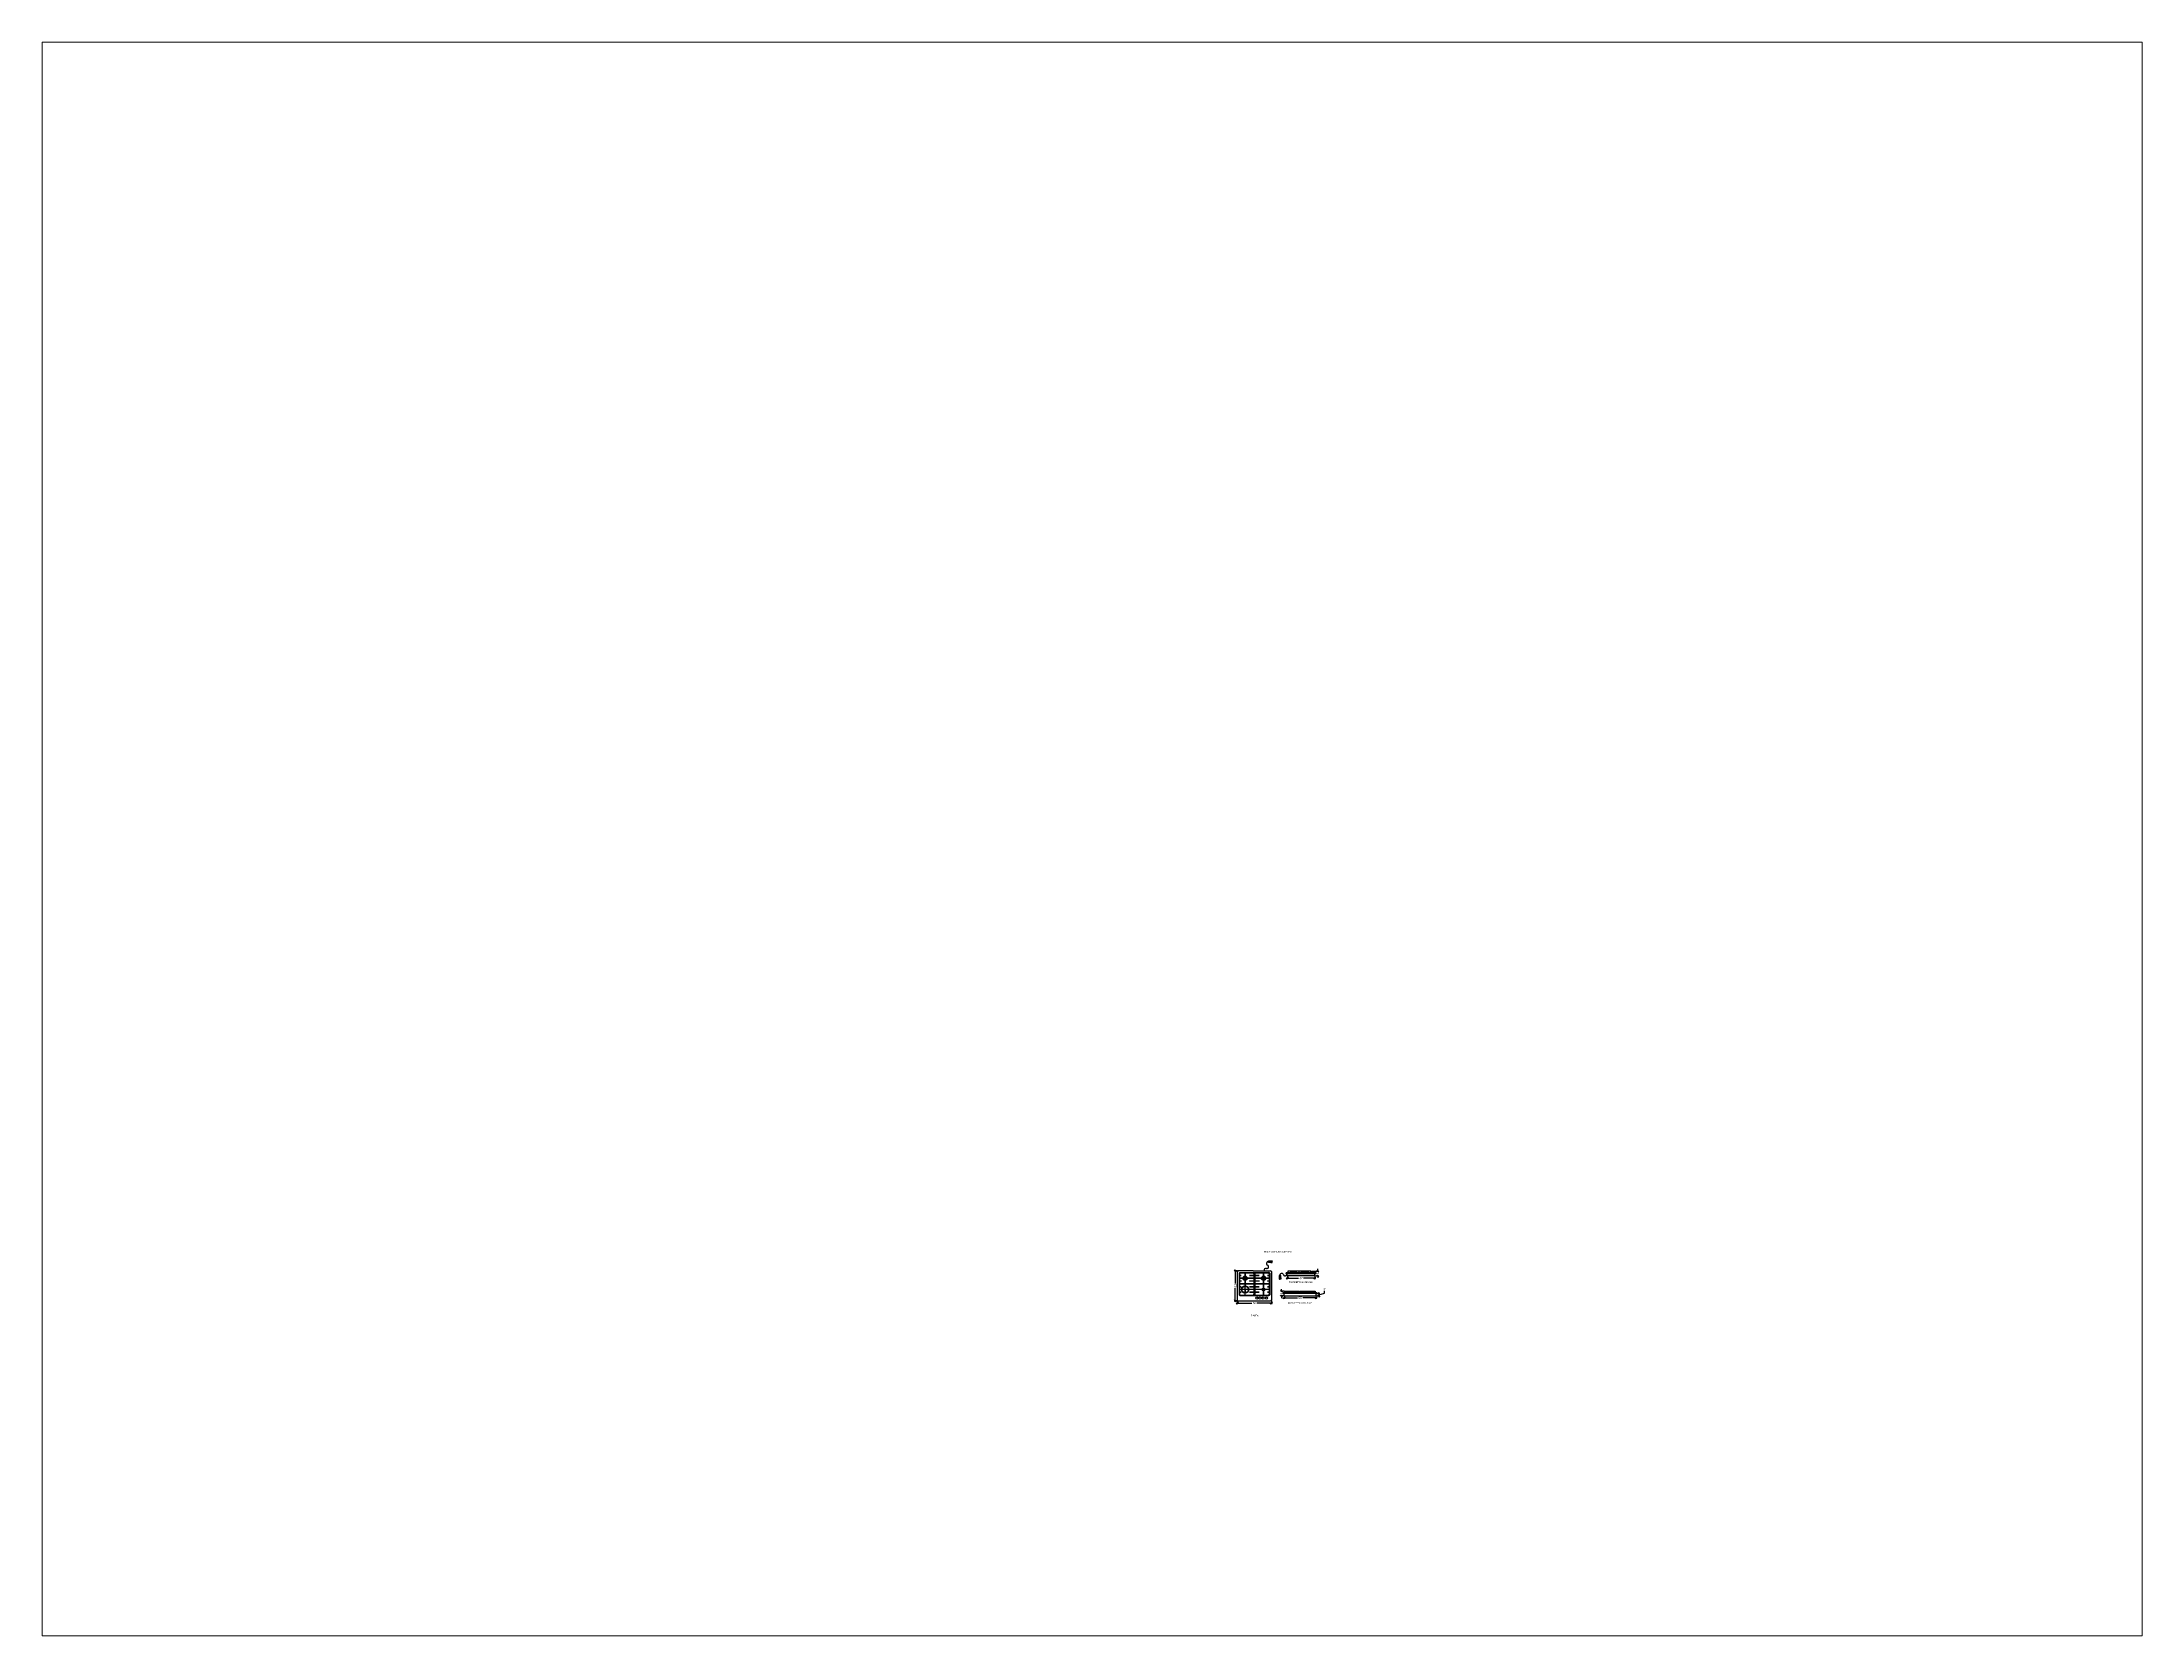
# Paper-space layout 'Layout1' of a CAD drawing. Header units: millimetres. Extents: x 26 to 231, y 20 to 176.
# The model-space entities are those that its viewports show. They can reach past a viewport. Long polylines and large blocks are cut down to what shows.
import ezdxf

# ---------------------------------------------------------------- set-up
doc = ezdxf.new("R2010")
doc.units = ezdxf.units.MM
doc.layers.add('ARREDI', color=1, linetype='Continuous')
doc.layers.add('QUOTE', color=3, linetype='Continuous')
doc.styles.add('ARIAL', font='arial.ttf')
doc.dimstyles.new('TICK_36', dxfattribs={"dimtxt": 3.6, "dimasz": 3.6, "dimexe": 1.8, "dimexo": 1.2, "dimgap": 1.8, "dimtad": 0, "dimdec": 0, "dimzin": 0, "dimdsep": 46, "dimtxsty": 'ARIAL', "dimblk": 'OBLIQUE', "dimcen": 1.8, "dimdle": 1.8, "dimclrd": 256, "dimclrt": 256, "dimadec": 0, "dimazin": 0, "dimtfac": 1, "dimtdec": 0, "dimtmove": 1, "dimatfit": 3, "dimldrblk": 'OPEN90', "dimfxl": 1, "dimtfill": 1, "dimtolj": 1, "dimtzin": 0, "dimarcsym": 0})

# ---------------------------------------------------------------- blocks, each defined once
blk = doc.blocks.new('_Oblique')
at = {"color": 0, "linetype": 'ByBlock', "lineweight": -2}
blk.add_line((-0.5, -0.5), (0.5, 0.5), dxfattribs=at)
blk = doc.blocks.new('*D11')
at = {"layer": 'Defpoints', "color": 0, "transparency": 16777216}
for p in [(3264.1, 1692.4), (3318.9, 1692.4), (3318.9, 1689.1)]:
    blk.add_point(p, dxfattribs=at)
at = {"layer": 'QUOTE', "lineweight": -2, "transparency": 16777216}
for p, q in [((3262.3, 1689.1), (3287.2, 1689.1)), ((3320.7, 1689.1), (3295.9, 1689.1))]:
    blk.add_line(p, q, dxfattribs=at)
at = {"layer": 'QUOTE', "color": 0, "lineweight": -2, "transparency": 16777216}
for p, q in [((3264.1, 1691.2), (3264.1, 1687.3)), ((3318.9, 1691.2), (3318.9, 1687.3))]:
    blk.add_line(p, q, dxfattribs=at)
at = {"layer": 'QUOTE', "lineweight": -2, "transparency": 16777216, "xscale": 3.6, "yscale": 3.6, "zscale": 3.6, "rotation": 180}
blk.add_blockref('_Oblique', (3264.1, 1689.1), dxfattribs=at)
at = {"layer": 'QUOTE', "lineweight": -2, "transparency": 16777216, "xscale": 3.6, "yscale": 3.6, "zscale": 3.6}
blk.add_blockref('_Oblique', (3318.9, 1689.1), dxfattribs=at)
at = {"layer": 'QUOTE', "transparency": 16777216, "insert": (3291.5, 1689.1), "char_height": 3.6, "attachment_point": 5, "style": 'ARIAL', "bg_fill": 3, "box_fill_scale": 1.1, "bg_fill_color": 256, "bg_fill_true_color": 13158600, "bg_fill_transparency": 0}
blk.add_mtext('\\A1;55', dxfattribs=at)
blk = doc.blocks.new('_Open90')
at = {"color": 0, "linetype": 'ByBlock', "lineweight": -2}
for p, q in [((0, 0), (-1, 0)), ((-0.5, 0.5), (0, 0)), ((0, 0), (-0.5, -0.5))]:
    blk.add_line(p, q, dxfattribs=at)
blk = doc.blocks.new('*D12')
at = {"layer": 'QUOTE', "color": 0, "lineweight": -2, "transparency": 16777216}
for p, q in [((3320.1, 1696.4), (3325, 1696.4)), ((3320.1, 1692.4), (3325, 1692.4))]:
    blk.add_line(p, q, dxfattribs=at)
at = {"layer": 'QUOTE', "lineweight": -2, "transparency": 16777216}
for p, q in [((3323.2, 1698.2), (3323.2, 1690.6)), ((3323.2, 1694.4), (3333.1, 1697.4)), ((3333.1, 1697.4), (3333.1, 1701))]:
    blk.add_line(p, q, dxfattribs=at)
at = {"layer": 'QUOTE', "transparency": 16777216, "insert": (3333.1, 1704), "char_height": 3.6, "attachment_point": 5, "rotation": 90, "style": 'ARIAL', "bg_fill": 3, "box_fill_scale": 1.1, "bg_fill_color": 256, "bg_fill_true_color": 13158600, "bg_fill_transparency": 0}
blk.add_mtext('\\A1;4', dxfattribs=at)
at = {"layer": 'Defpoints', "color": 0, "transparency": 16777216}
for p in [(3318.9, 1696.4), (3318.9, 1692.4), (3323.2, 1692.4)]:
    blk.add_point(p, dxfattribs=at)
at = {"layer": 'QUOTE', "lineweight": -2, "transparency": 16777216, "xscale": 3.6, "yscale": 3.6, "zscale": 3.6}
for p, rotation in [((3323.2, 1696.4), 90), ((3323.2, 1692.4), 270)]:
    blk.add_blockref('_Oblique', p, dxfattribs=dict(at, rotation=rotation))
blk = doc.blocks.new('*D13')
at = {"layer": 'QUOTE', "color": 0, "lineweight": -2, "transparency": 16777216}
for p, q in [((3263.9, 1700.4), (3258, 1700.4)), ((3262.9, 1692.4), (3258, 1692.4))]:
    blk.add_line(p, q, dxfattribs=at)
at = {"layer": 'QUOTE', "lineweight": -2, "transparency": 16777216}
for p, q in [((3259.8, 1700.4), (3259.8, 1704)), ((3259.8, 1700.4), (3259.8, 1699.4)), ((3259.8, 1692.4), (3259.8, 1693.4)), ((3259.8, 1692.4), (3259.8, 1688.8))]:
    blk.add_line(p, q, dxfattribs=at)
at = {"layer": 'QUOTE', "lineweight": -2, "transparency": 16777216, "xscale": 3.6, "yscale": 3.6, "zscale": 3.6}
for p, rotation in [((3259.8, 1700.4), 270), ((3259.8, 1692.4), 90)]:
    blk.add_blockref('_Oblique', p, dxfattribs=dict(at, rotation=rotation))
at = {"layer": 'QUOTE', "transparency": 16777216, "insert": (3259.8, 1696.4), "char_height": 3.6, "attachment_point": 5, "rotation": 90, "style": 'ARIAL', "bg_fill": 3, "box_fill_scale": 1.1, "bg_fill_color": 256, "bg_fill_true_color": 13158600, "bg_fill_transparency": 0}
blk.add_mtext('\\A1;8', dxfattribs=at)
at = {"layer": 'Defpoints', "color": 0, "transparency": 16777216}
for p in [(3259.8, 1692.4), (3264.1, 1692.4), (3265.1, 1700.4)]:
    blk.add_point(p, dxfattribs=at)
blk = doc.blocks.new('*D14')
at = {"layer": 'Defpoints', "color": 0, "transparency": 16777216}
for p in [(3184.5, 1685.8), (3242.5, 1685.6), (3242.5, 1680.4)]:
    blk.add_point(p, dxfattribs=at)
at = {"layer": 'QUOTE', "color": 0, "lineweight": -2, "transparency": 16777216}
for p, q in [((3184.5, 1684.6), (3184.5, 1678.6)), ((3242.5, 1684.4), (3242.5, 1678.6))]:
    blk.add_line(p, q, dxfattribs=at)
at = {"layer": 'QUOTE', "lineweight": -2, "transparency": 16777216}
for p, q in [((3182.7, 1680.4), (3209.1, 1680.4)), ((3244.3, 1680.4), (3217.9, 1680.4))]:
    blk.add_line(p, q, dxfattribs=at)
at = {"layer": 'QUOTE', "lineweight": -2, "transparency": 16777216, "xscale": 3.6, "yscale": 3.6, "zscale": 3.6, "rotation": 180}
blk.add_blockref('_Oblique', (3184.5, 1680.4), dxfattribs=at)
at = {"layer": 'QUOTE', "lineweight": -2, "transparency": 16777216, "xscale": 3.6, "yscale": 3.6, "zscale": 3.6}
blk.add_blockref('_Oblique', (3242.5, 1680.4), dxfattribs=at)
at = {"layer": 'QUOTE', "transparency": 16777216, "insert": (3213.5, 1680.4), "char_height": 3.6, "attachment_point": 5, "style": 'ARIAL', "bg_fill": 3, "box_fill_scale": 1.1, "bg_fill_color": 256, "bg_fill_true_color": 13158600, "bg_fill_transparency": 0}
blk.add_mtext('\\A1;58', dxfattribs=at)
blk = doc.blocks.new('*D15')
at = {"layer": 'Defpoints', "color": 0, "transparency": 16777216}
for p in [(3186, 1735.3), (3180.9, 1684.3), (3185.9, 1684.3)]:
    blk.add_point(p, dxfattribs=at)
at = {"layer": 'QUOTE', "color": 0, "lineweight": -2, "transparency": 16777216}
for p, q in [((3184.8, 1735.3), (3179.1, 1735.3)), ((3184.7, 1684.3), (3179.1, 1684.3))]:
    blk.add_line(p, q, dxfattribs=at)
at = {"layer": 'QUOTE', "lineweight": -2, "transparency": 16777216}
for p, q in [((3180.9, 1737.1), (3180.9, 1713.8)), ((3180.9, 1682.5), (3180.9, 1705.7))]:
    blk.add_line(p, q, dxfattribs=at)
at = {"layer": 'QUOTE', "lineweight": -2, "transparency": 16777216, "xscale": 3.6, "yscale": 3.6, "zscale": 3.6}
for p, rotation in [((3180.9, 1735.3), 90), ((3180.9, 1684.3), 270)]:
    blk.add_blockref('_Oblique', p, dxfattribs=dict(at, rotation=rotation))
at = {"layer": 'QUOTE', "transparency": 16777216, "insert": (3180.9, 1709.8), "char_height": 3.6, "attachment_point": 5, "rotation": 90, "style": 'ARIAL', "bg_fill": 3, "box_fill_scale": 1.1, "bg_fill_color": 256, "bg_fill_true_color": 13158600, "bg_fill_transparency": 0}
blk.add_mtext('\\A1;51', dxfattribs=at)
blk = doc.blocks.new('*D21')
at = {"layer": 'Defpoints', "color": 0, "transparency": 16777216}
for p in [(3269.6, 1726.7), (3316.5, 1726.7), (3316.5, 1722.7)]:
    blk.add_point(p, dxfattribs=at)
at = {"layer": 'QUOTE', "lineweight": -2, "transparency": 16777216}
for p, q in [((3267.8, 1722.7), (3288.6, 1722.7)), ((3318.3, 1722.7), (3297.5, 1722.7))]:
    blk.add_line(p, q, dxfattribs=at)
at = {"layer": 'QUOTE', "color": 0, "lineweight": -2, "transparency": 16777216}
for p, q in [((3269.6, 1725.5), (3269.6, 1720.9)), ((3316.5, 1725.5), (3316.5, 1720.9))]:
    blk.add_line(p, q, dxfattribs=at)
at = {"layer": 'QUOTE', "lineweight": -2, "transparency": 16777216, "xscale": 3.6, "yscale": 3.6, "zscale": 3.6, "rotation": 180}
blk.add_blockref('_Oblique', (3269.6, 1722.7), dxfattribs=at)
at = {"layer": 'QUOTE', "lineweight": -2, "transparency": 16777216, "xscale": 3.6, "yscale": 3.6, "zscale": 3.6}
blk.add_blockref('_Oblique', (3316.5, 1722.7), dxfattribs=at)
at = {"layer": 'QUOTE', "transparency": 16777216, "insert": (3293, 1722.7), "char_height": 3.6, "attachment_point": 5, "style": 'ARIAL', "bg_fill": 3, "box_fill_scale": 1.1, "bg_fill_color": 256, "bg_fill_true_color": 13158600, "bg_fill_transparency": 0}
blk.add_mtext('\\A1;47', dxfattribs=at)
blk = doc.blocks.new('*D22')
at = {"layer": 'QUOTE', "color": 0, "lineweight": -2, "transparency": 16777216}
for p, q in [((3310.6, 1734.8), (3323.5, 1734.8)), ((3317.7, 1726.7), (3323.5, 1726.7))]:
    blk.add_line(p, q, dxfattribs=at)
at = {"layer": 'QUOTE', "lineweight": -2, "transparency": 16777216}
for p, q in [((3321.7, 1734.8), (3321.7, 1738.4)), ((3321.7, 1734.8), (3321.7, 1733.7)), ((3321.7, 1726.7), (3321.7, 1727.7)), ((3321.7, 1726.7), (3321.7, 1723.1))]:
    blk.add_line(p, q, dxfattribs=at)
at = {"layer": 'QUOTE', "lineweight": -2, "transparency": 16777216, "xscale": 3.6, "yscale": 3.6, "zscale": 3.6}
for p, rotation in [((3321.7, 1734.8), 270), ((3321.7, 1726.7), 90)]:
    blk.add_blockref('_Oblique', p, dxfattribs=dict(at, rotation=rotation))
at = {"layer": 'QUOTE', "transparency": 16777216, "insert": (3321.7, 1730.7), "char_height": 3.6, "attachment_point": 5, "rotation": 90, "style": 'ARIAL', "bg_fill": 3, "box_fill_scale": 1.1, "bg_fill_color": 256, "bg_fill_true_color": 13158600, "bg_fill_transparency": 0}
blk.add_mtext('\\A1;8', dxfattribs=at)
at = {"layer": 'Defpoints', "color": 0, "transparency": 16777216}
for p in [(3309.4, 1734.8), (3316.5, 1726.7), (3321.7, 1734.8)]:
    blk.add_point(p, dxfattribs=at)

msp = doc.modelspace()

# ---------------------------------------------------------------- linework, layer by layer
at = {"layer": 'ARREDI'}
for p, q in [((3184.5, 1733.9), (3184.5, 1685.8)), ((3186, 1735.3), (3186.3, 1735.3)), ((3211.6, 1735.3), (3186.3, 1735.3)), ((3187.4, 1731), (3187.5, 1714.4)), ((3187.4, 1730.8), (3187.4, 1729.7)), ((3187.8, 1730.7), (3187.8, 1714.1)), ((3187.8, 1730.5), (3187.8, 1729.4)), ((3188.2, 1730.4), (3188.2, 1714.7)), ((3188.2, 1727.1), (3188.2, 1727.2)), ((3188.2, 1727.2), (3190.9, 1727.2)), ((3190.9, 1727), (3188.2, 1727)), ((3188.2, 1717.9), (3190.9, 1717.9)), ((3190.9, 1717.7), (3188.2, 1717.7)), ((3213.1, 1722.6), (3188.3, 1722.6)), ((3213.1, 1722.4), (3188.3, 1722.4)), ((3188.9, 1732.3), (3238.1, 1732.3)), ((3189.3, 1732), (3215.4, 1732)), ((3189.3, 1732), (3210.9, 1732)), ((3189.6, 1731.7), (3211.3, 1731.7)), ((3190.9, 1727.2), (3190.9, 1727)), ((3190.9, 1717.9), (3190.9, 1717.7)), ((3194, 1722.5), (3194, 1722.6)), ((3194, 1722.5), (3194, 1722.4)), ((3197.6, 1712.9), (3197.6, 1732)), ((3197.6, 1731.7), (3197.6, 1727.1)), ((3197.7, 1726.2), (3197.6, 1726.2)), ((3197.7, 1726.2), (3197.6, 1726.2)), ((3197.6, 1722.4), (3197.6, 1717.8)), ((3197.6, 1719.1), (3197.6, 1709.4)), ((3197.7, 1726.2), (3197.8, 1726.2)), ((3197.8, 1712.9), (3197.8, 1732)), ((3205.5, 1727.2), (3213.1, 1727.2)), ((3212.7, 1727.2), (3205.5, 1727.2)), ((3205.5, 1727.2), (3205.5, 1727)), ((3213.1, 1727), (3205.5, 1727)), ((3205.5, 1717.9), (3213.1, 1717.9)), ((3205.5, 1717.9), (3205.5, 1717.7)), ((3213.1, 1717.7), (3205.5, 1717.7)), ((3211.6, 1735.3), (3237.2, 1735.3)), ((3212.8, 1730.3), (3212.8, 1714.4)), ((3213.1, 1694.9), (3213.1, 1730.7)), ((3213.9, 1730.7), (3213.9, 1711.2)), ((3213.9, 1727.2), (3221.6, 1727.2)), ((3221.6, 1727), (3213.9, 1727)), ((3238.9, 1722.6), (3213.9, 1722.6)), ((3238.9, 1722.4), (3213.9, 1722.4)), ((3213.9, 1717.9), (3221.6, 1717.9)), ((3221.6, 1717.7), (3213.9, 1717.7)), ((3214.3, 1730.4), (3214.3, 1714.7)), ((3214.3, 1727.2), (3221.6, 1727.2)), ((3215.4, 1732), (3237.7, 1732)), ((3215.7, 1731.7), (3237.4, 1731.7)), ((3221.6, 1727.2), (3221.6, 1727)), ((3221.6, 1717.9), (3221.6, 1717.7)), ((3229.2, 1693.9), (3229.2, 1732)), ((3229.4, 1693.5), (3229.4, 1732)), ((3236.1, 1727.2), (3238.9, 1727.2)), ((3236.1, 1727.2), (3236.1, 1727)), ((3238.9, 1727), (3236.1, 1727)), ((3236.1, 1717.9), (3238.9, 1717.9)), ((3236.1, 1717.9), (3236.1, 1717.7)), ((3238.9, 1717.7), (3236.1, 1717.7)), ((3237.2, 1735.3), (3241.1, 1735.3)), ((3238.9, 1730.3), (3238.9, 1711.1)), ((3238.9, 1727.2), (3238.9, 1727)), ((3239.2, 1730.7), (3239.2, 1694.8)), ((3239.2, 1730.7), (3239.2, 1714.1)), ((3239.6, 1731), (3239.6, 1714.4)), ((3241.6, 1752.2), (3243.8, 1752.2)), ((3243.8, 1751.7), (3241.6, 1751.7)), ((3243.8, 1750.9), (3241.6, 1750.9)), ((3241.6, 1750.9), (3241.6, 1750.4)), ((3241.6, 1750.4), (3243.8, 1750.4)), ((3243.8, 1749.7), (3241.6, 1749.7)), ((3241.6, 1749.7), (3241.6, 1749.2)), ((3241.6, 1749.2), (3243.8, 1749.2)), ((3242.5, 1733.8), (3242.5, 1685.6)), ((3243.8, 1752.2), (3243.8, 1751.7)), ((3243.8, 1750.4), (3243.8, 1750.9)), ((3243.8, 1749.2), (3243.8, 1749.7)), ((3255.6, 1723), (3255.6, 1720.8)), ((3255.6, 1720.8), (3256.1, 1720.8)), ((3256.1, 1720.8), (3256.1, 1723)), ((3256.9, 1720.8), (3256.9, 1723)), ((3256.9, 1723), (3257.4, 1723)), ((3257.4, 1720.8), (3256.9, 1720.8)), ((3257.4, 1723), (3257.4, 1720.8)), ((3258.1, 1720.8), (3258.1, 1723)), ((3258.1, 1723), (3258.6, 1723)), ((3258.6, 1720.8), (3258.1, 1720.8)), ((3258.6, 1723), (3258.6, 1720.8)), ((3267.5, 1730.7), (3267.5, 1731.6)), ((3267.5, 1730.7), (3275.8, 1730.7)), ((3267.8, 1731.8), (3275.6, 1731.8)), ((3318.3, 1731.8), (3267.8, 1731.8)), ((3269.6, 1726.7), (3269.6, 1730.7)), ((3316.5, 1726.7), (3269.6, 1726.7)), ((3270.5, 1734.6), (3270.5, 1731.8)), ((3299.6, 1734.8), (3270.6, 1734.8)), ((3270.8, 1734.2), (3270.8, 1731.8)), ((3275.6, 1734.5), (3271, 1734.5)), ((3275.6, 1731.8), (3275.6, 1734.8)), ((3275.8, 1731.8), (3275.8, 1734.8)), ((3280.3, 1734.5), (3275.8, 1734.5)), ((3275.8, 1731.8), (3280.3, 1731.8)), ((3275.8, 1730.7), (3285.1, 1730.7)), ((3280.3, 1733.8), (3277, 1733.8)), ((3277, 1733.3), (3277, 1733.8)), ((3277, 1733.3), (3277.5, 1733.3)), ((3280.3, 1733.3), (3277.5, 1733.3)), ((3277.5, 1733.3), (3277.5, 1731.8)), ((3280.3, 1731.8), (3280.3, 1734.8)), ((3280.4, 1731.8), (3280.4, 1734.8)), ((3280.7, 1734.5), (3280.4, 1734.5)), ((3283.7, 1733.8), (3280.4, 1733.8)), ((3280.8, 1733.3), (3280.4, 1733.3)), ((3280.4, 1731.8), (3284.9, 1731.8)), ((3284.9, 1734.5), (3280.7, 1734.5)), ((3283.6, 1733.3), (3280.8, 1733.3)), ((3283.7, 1733.3), (3283.1, 1733.3)), ((3283.1, 1733.3), (3283.1, 1731.8)), ((3283.7, 1733.3), (3283.7, 1733.8)), ((3284.9, 1731.8), (3284.9, 1734.8)), ((3285.1, 1731.8), (3285.1, 1734.8)), ((3285.5, 1734.5), (3285.1, 1734.5)), ((3285.1, 1731.8), (3289.9, 1731.8)), ((3285.1, 1730.7), (3318.5, 1730.7)), ((3289.9, 1734.5), (3285.5, 1734.5)), ((3289.9, 1731.8), (3289.9, 1734.8)), ((3290.1, 1731.8), (3290.1, 1734.8)), ((3290.5, 1734.5), (3290.1, 1734.5)), ((3290.1, 1731.8), (3294.6, 1731.8)), ((3290.3, 1731.8), (3290.3, 1731.8)), ((3294.6, 1734.5), (3290.5, 1734.5)), ((3294.6, 1733.8), (3293.6, 1733.8)), ((3293.6, 1733.3), (3293.6, 1733.8)), ((3293.6, 1733.3), (3294.1, 1733.3)), ((3294.6, 1733.3), (3294.1, 1733.3)), ((3294.1, 1733.3), (3294.1, 1731.8)), ((3294.6, 1731.8), (3294.6, 1734.8)), ((3294.8, 1731.8), (3294.8, 1734.8)), ((3295.2, 1734.5), (3294.8, 1734.5)), ((3295.2, 1733.8), (3294.8, 1733.8)), ((3295, 1733.3), (3294.8, 1733.3)), ((3294.8, 1731.8), (3318.3, 1731.8)), ((3299.4, 1733.3), (3295, 1733.3)), ((3299.4, 1734.5), (3295.2, 1734.5)), ((3299.4, 1733.8), (3295.2, 1733.8)), ((3297.5, 1733.8), (3297.5, 1733.3)), ((3297.5, 1733.3), (3298, 1733.3)), ((3298, 1733.3), (3298, 1731.8)), ((3299.4, 1731.8), (3299.4, 1734.8)), ((3309.4, 1734.8), (3299.6, 1734.8)), ((3299.6, 1731.8), (3299.6, 1734.8)), ((3300, 1734.5), (3299.6, 1734.5)), ((3300, 1733.8), (3299.6, 1733.8)), ((3300, 1733.3), (3299.6, 1733.3)), ((3304.5, 1734.5), (3300, 1734.5)), ((3304, 1733.8), (3300, 1733.8)), ((3304, 1733.3), (3300, 1733.3)), ((3301.4, 1733.3), (3300.9, 1733.3)), ((3300.9, 1733.3), (3300.9, 1731.8)), ((3301.4, 1733.8), (3301.4, 1733.3)), ((3304, 1731.8), (3304, 1734.8)), ((3304.2, 1731.8), (3304.2, 1734.8)), ((3304.5, 1733.8), (3304.2, 1733.8)), ((3304.5, 1733.3), (3304.2, 1733.3)), ((3309.1, 1734.5), (3304.5, 1734.5)), ((3305.4, 1733.8), (3304.5, 1733.8)), ((3305.3, 1733.3), (3304.5, 1733.3)), ((3305.4, 1733.3), (3304.8, 1733.3)), ((3304.8, 1733.3), (3304.8, 1731.8)), ((3305.4, 1733.8), (3305.4, 1733.3)), ((3309.3, 1734.2), (3309.3, 1731.8)), ((3309.6, 1731.8), (3309.6, 1734.6)), ((3315.7, 1734.3), (3312.1, 1734.3)), ((3312.1, 1734.3), (3312.1, 1731.8)), ((3315.7, 1731.8), (3315.7, 1734.3)), ((3316.5, 1726.7), (3316.5, 1730.7)), ((3318.5, 1731.6), (3318.5, 1730.7)), ((3185.9, 1684.3), (3237.1, 1684.3)), ((3185.9, 1684.3), (3241, 1684.3)), ((3187.5, 1714.4), (3187.4, 1694.5)), ((3187.8, 1714.1), (3187.8, 1694.8)), ((3188.2, 1714.7), (3188.1, 1695.4)), ((3213.1, 1712.9), (3188.2, 1712.9)), ((3213.1, 1712.7), (3188.2, 1712.7)), ((3188.2, 1708.2), (3190.9, 1708.2)), ((3190.9, 1708), (3188.2, 1708)), ((3188.2, 1698.8), (3190.9, 1698.8)), ((3190.9, 1698.6), (3188.2, 1698.6)), ((3188.2, 1698.6), (3190.9, 1698.6)), ((3213.1, 1703.4), (3188.3, 1703.4)), ((3213.1, 1703.2), (3188.3, 1703.2)), ((3188.9, 1693.2), (3238.1, 1693.2)), ((3189.3, 1693.9), (3211.4, 1693.9)), ((3189.3, 1693.5), (3215.4, 1693.5)), ((3190.9, 1708.2), (3190.9, 1708)), ((3190.9, 1698.8), (3190.9, 1698.6)), ((3191.4, 1703.3), (3191.4, 1703.4)), ((3191.4, 1703.4), (3191.4, 1703.2)), ((3197.6, 1708.8), (3197.2, 1708.8)), ((3197.6, 1693.9), (3197.6, 1712.7)), ((3197.6, 1712.7), (3197.6, 1708.1)), ((3197.7, 1709.6), (3197.6, 1709.6)), ((3197.6, 1709.6), (3197.8, 1709.6)), ((3197.6, 1709.6), (3197.6, 1709.2)), ((3197.6, 1709.2), (3197.6, 1708.8)), ((3197.6, 1703.4), (3197.8, 1703.2)), ((3197.8, 1703.4), (3197.6, 1703.2)), ((3197.6, 1703.2), (3197.6, 1698.7)), ((3197.8, 1693.9), (3197.8, 1712.7)), ((3205.5, 1708.2), (3213.1, 1708.2)), ((3205.5, 1708.2), (3205.5, 1708)), ((3213.1, 1708), (3205.5, 1708)), ((3205.5, 1698.8), (3213.1, 1698.8)), ((3205.5, 1698.8), (3205.5, 1698.6)), ((3213.1, 1698.6), (3205.5, 1698.6)), ((3212.8, 1714.4), (3212.7, 1695.2)), ((3239.2, 1712.9), (3213.9, 1712.9)), ((3239.2, 1712.7), (3213.9, 1712.7)), ((3213.9, 1711.2), (3214, 1694.8)), ((3213.9, 1708.2), (3221.6, 1708.2)), ((3221.6, 1708), (3213.9, 1708)), ((3238.9, 1703.4), (3213.9, 1703.4)), ((3238.9, 1703.2), (3213.9, 1703.2)), ((3213.9, 1698.8), (3221.6, 1698.8)), ((3221.6, 1698.6), (3213.9, 1698.6)), ((3214.3, 1714.7), (3214.3, 1695.4)), ((3215.4, 1693.9), (3237.5, 1693.9)), ((3215.4, 1693.5), (3237.7, 1693.5)), ((3221.6, 1708.2), (3221.6, 1708)), ((3221.6, 1698.8), (3221.6, 1698.6)), ((3229.3, 1704.9), (3228.9, 1704.9)), ((3229.2, 1705.3), (3229.2, 1705.7)), ((3229.2, 1703.4), (3229.4, 1703.2)), ((3229.4, 1703.4), (3229.2, 1703.2)), ((3229.3, 1705.3), (3229.3, 1704.9)), ((3229.3, 1705.3), (3229.3, 1704.9)), ((3236.1, 1708.2), (3238.9, 1708.2)), ((3236.1, 1708.2), (3236.1, 1708)), ((3238.9, 1708), (3236.1, 1708)), ((3236.1, 1698.9), (3238.9, 1698.9)), ((3236.1, 1698.9), (3236.1, 1698.7)), ((3238.9, 1698.7), (3236.1, 1698.7)), ((3238.9, 1711.1), (3238.9, 1695.2)), ((3239.6, 1714.4), (3239.6, 1694.5)), ((3262.1, 1697.3), (3262.1, 1696.4)), ((3318.9, 1696.4), (3262.1, 1696.4)), ((3313.5, 1697.5), (3262.3, 1697.5)), ((3264.1, 1692.4), (3264.1, 1696.4)), ((3264.1, 1692.4), (3318.9, 1692.4)), ((3265.1, 1697.5), (3265.1, 1700.3)), ((3265.3, 1700.5), (3268.5, 1700.5)), ((3265.3, 1700), (3265.3, 1697.5)), ((3265.6, 1700.2), (3268.5, 1700.2)), ((3268.5, 1700.5), (3268.5, 1700.2)), ((3268.5, 1700.5), (3283, 1700.5)), ((3268.5, 1700.2), (3275.2, 1700.2)), ((3269.4, 1699.5), (3269.4, 1699)), ((3269.4, 1699.5), (3275.2, 1699.5)), ((3269.4, 1699), (3275.2, 1699)), ((3269.9, 1699), (3269.9, 1697.5)), ((3275.2, 1700.5), (3275.2, 1697.5)), ((3275.2, 1700.5), (3275.4, 1700.5)), ((3275.4, 1700.5), (3275.4, 1697.5)), ((3283, 1700.2), (3275.4, 1700.2)), ((3281.2, 1699.5), (3275.4, 1699.5)), ((3275.4, 1699), (3281.2, 1699)), ((3281.2, 1699), (3280.7, 1699)), ((3280.7, 1699), (3280.7, 1697.5)), ((3281.2, 1699.5), (3281.2, 1699)), ((3281.2, 1699.5), (3281.2, 1699)), ((3283, 1700.5), (3290.4, 1700.5)), ((3283, 1700.5), (3283, 1700.2)), ((3283, 1700.2), (3290.1, 1700.2)), ((3290.3, 1700), (3290.3, 1697.5)), ((3290.6, 1700.3), (3290.6, 1697.5)), ((3290.7, 1697.5), (3290.7, 1697.5)), ((3291.5, 1700.3), (3291.5, 1700.2)), ((3291.5, 1700.2), (3291.5, 1697.5)), ((3291.8, 1700.5), (3299.2, 1700.5)), ((3291.9, 1700), (3291.9, 1697.5)), ((3292.1, 1700.2), (3299.2, 1700.2)), ((3297.1, 1700), (3293.6, 1700)), ((3293.6, 1700), (3293.6, 1697.5)), ((3297.1, 1700), (3297.1, 1697.5)), ((3302.6, 1700), (3299, 1700)), ((3299, 1700), (3299, 1697.5)), ((3299.2, 1700.5), (3299.2, 1700.2)), ((3299.2, 1700.5), (3313.7, 1700.5)), ((3299.2, 1700.2), (3306.8, 1700.2)), ((3302.6, 1700), (3302.6, 1697.5)), ((3303.5, 1699.5), (3304.5, 1699.5)), ((3303.5, 1699.5), (3303.5, 1699)), ((3303.5, 1699), (3304, 1699)), ((3304, 1699), (3304, 1697.5)), ((3304.5, 1699), (3304, 1699)), ((3308, 1700), (3304.5, 1700)), ((3304.5, 1700), (3304.5, 1697.5)), ((3306.8, 1700.5), (3306.8, 1700)), ((3306.8, 1700.5), (3307, 1700.5)), ((3307, 1700.5), (3307, 1700)), ((3307, 1700.2), (3313.7, 1700.2)), ((3308, 1700), (3308, 1697.5)), ((3308, 1699.5), (3309.9, 1699.5)), ((3309.7, 1699), (3308, 1699)), ((3308.3, 1699), (3308.3, 1697.5)), ((3308.8, 1699), (3308.8, 1699.5)), ((3309.9, 1699), (3309.7, 1699)), ((3309.7, 1699), (3309.7, 1697.5)), ((3313.5, 1700), (3309.9, 1700)), ((3309.9, 1700), (3309.9, 1697.5)), ((3309.9, 1697.5), (3309.9, 1697.5)), ((3313.5, 1697.5), (3313.5, 1700)), ((3313.5, 1700), (3313.5, 1697.5)), ((3319.9, 1697.5), (3313.5, 1697.5)), ((3313.7, 1700.5), (3317, 1700.5)), ((3313.7, 1700.5), (3313.7, 1700.2)), ((3313.7, 1700.2), (3316.6, 1700.2)), ((3316.8, 1700), (3316.8, 1697.5)), ((3316.8, 1700), (3316.8, 1697.5)), ((3317.2, 1700.3), (3317.2, 1697.5)), ((3318.9, 1692.4), (3318.9, 1696.4)), ((3320.1, 1696.4), (3318.9, 1696.4)), ((3320.1, 1696.4), (3320.1, 1697.3))]:
    msp.add_line(p, q, dxfattribs=at)
for points in [[(3237.6, 1752.2), (3241.6, 1752.2), (3241.6, 1749.2), (3237.6, 1749.2)], [(3255.6, 1727), (3255.6, 1723), (3258.6, 1723), (3258.6, 1727)]]:
    msp.add_lwpolyline(points, close=True, dxfattribs=at)
for centre, radius in [((3197.7, 1722.5), 3.71), ((3197.7, 1722.5), 3.33), ((3197.7, 1722.5), 2.9), ((3229.3, 1722.5), 3.71), ((3229.3, 1722.5), 3.33), ((3229.3, 1722.5), 2.9), ((3197.7, 1703.3), 6.27), ((3197.7, 1703.3), 5.89), ((3197.7, 1703.3), 5.47), ((3217.7, 1688.9), 1.78), ((3223.2, 1688.9), 1.78), ((3228.6, 1688.9), 1.78), ((3229.3, 1703.3), 2.33), ((3229.3, 1703.3), 1.95), ((3229.3, 1703.3), 1.53), ((3234.1, 1688.9), 1.78)]:
    msp.add_circle(centre, radius, dxfattribs=at)
for centre, radius, start, end in [((3186, 1733.7), 1.53, 91.1178, 174.2554), ((3189, 1730.8), 1.53, 91.0612, 174.3893), ((3189.3, 1730.5), 1.53, 91.0612, 174.3893), ((3189.7, 1730.1), 1.62, 95.2821, 168.8216), ((3210.9, 1729.8), 1.91, 14.2182, 78.2781), ((3211.4, 1730.3), 1.7, 10.7625, 85.0258), ((3215.5, 1730.5), 1.53, 91.0612, 174.3893), ((3215.9, 1730.1), 1.62, 95.2821, 168.8216), ((3233, 1736.4), 3.01, 71.8093, 202.9975), ((3237, 1747.7), 3.04, 78.1254, 251.1886), ((3234.9, 1742.1), 2.95, 251.072, 71.3884), ((3237, 1729.8), 1.92, 14.2735, 77.8509), ((3237.7, 1730.5), 1.53, 5.6107, 88.9388), ((3238.1, 1730.8), 1.53, 5.6107, 88.9388), ((3241, 1733.8), 1.53, 1.0612, 84.3893), ((3260.1, 1727.7), 3.04, 18.8114, 191.8746), ((3265.7, 1729.7), 2.95, 198.6116, 18.928), ((3267.8, 1731.5), 0.242, 94.4684, 171.7859), ((3270.7, 1734.5), 0.236, 87.1096, 177.7169), ((3271, 1734.2), 0.238, 92.7246, 177.3273), ((3309, 1734.2), 0.238, 2.7246, 87.3273), ((3309.4, 1734.5), 0.236, 357.1096, 87.7169), ((3318.3, 1731.5), 0.236, 8.7418, 87.7169), ((3186, 1685.8), 1.51, 180.8913, 264.7905), ((3189, 1694.7), 1.54, 189.2319, 267.5486), ((3189.4, 1695.1), 1.56, 189.914, 267.2572), ((3189.8, 1695.4), 1.68, 180.9544, 251.5141), ((3210.9, 1695.8), 1.98, 284.8037, 343.1791), ((3211.5, 1695.1), 1.53, 277.6993, 354.4401), ((3215.5, 1695.1), 1.56, 189.914, 267.2572), ((3216, 1695.4), 1.68, 180.9544, 251.5141), ((3237, 1695.8), 1.99, 285.2702, 343.1061), ((3237.7, 1695.1), 1.56, 272.7428, 348.3553), ((3238.1, 1694.7), 1.54, 272.4514, 350.7681), ((3241, 1685.8), 1.51, 270.4906, 354.6203), ((3262.4, 1697.3), 0.234, 98.5617, 178.1658), ((3265.3, 1700.3), 0.236, 92.2831, 182.8904), ((3265.6, 1700), 0.238, 92.6727, 177.2754), ((3290.1, 1699.9), 0.256, 6.3796, 85.7441), ((3290.4, 1700.3), 0.242, 3.6052, 92.3281), ((3291.8, 1700.3), 0.236, 92.2831, 182.8904), ((3292.1, 1700), 0.238, 92.6727, 177.2754), ((3316.6, 1700), 0.238, 2.6727, 87.2754), ((3317, 1700.3), 0.236, 2.2831, 92.8904), ((3319.9, 1697.3), 0.239, 2.5066, 80.7331)]:
    msp.add_arc(centre, radius, start, end, dxfattribs=at)

# ---------------------------------------------------------------- texts
at = {"layer": 'QUOTE', "insert": (3230.3, 1768.9), "char_height": 2.5, "attachment_point": 1, "style": 'ARIAL'}
msp.add_mtext_dynamic_manual_height_columns('PIANO COTTURA SMÅKOKA', width=170.938, gutter_width=12.5, heights=[0], dxfattribs=at)

# ---------------------------------------------------------------- next in the draw order: dimensions: what is measured, and where the dimension line sits
at = {"layer": 'QUOTE'}
for base, p1, p2, picture, middle in [((3180.9, 1684.3), (3186, 1735.3), (3185.9, 1684.3), '*D15', (3180.9, 1709.8)), ((3259.8, 1692.4), (3265.1, 1700.4), (3264.1, 1692.4), '*D13', (3259.8, 1696.4))]:
    dim = msp.add_linear_dim(base=base, p1=p1, p2=p2, angle=90, dimstyle='TICK_36', dxfattribs=at)
    dim.commit()
    dim.dimension.update_dxf_attribs({"geometry": picture, "text_midpoint": middle})

# ---------------------------------------------------------------- next in the draw order: dimensions: what is measured, and where the dimension line sits
for base, p1, p2, picture, middle in [((3242.5, 1680.4), (3184.5, 1685.8), (3242.5, 1685.6), '*D14', (3213.5, 1680.4)), ((3318.9, 1689.1), (3264.1, 1692.4), (3318.9, 1692.4), '*D11', (3291.5, 1689.1))]:
    dim = msp.add_linear_dim(base=base, p1=p1, p2=p2, dimstyle='TICK_36', dxfattribs=at)
    dim.commit()
    dim.dimension.update_dxf_attribs({"geometry": picture, "text_midpoint": middle})

# ---------------------------------------------------------------- next in the draw order: texts
at = {"layer": 'QUOTE', "insert": (3207.7, 1660.3), "char_height": 2.5, "attachment_point": 1, "style": 'ARIAL'}
msp.add_mtext_dynamic_manual_height_columns('PIANTA', width=61.538, gutter_width=12.5, heights=[0], dxfattribs=at)

# ---------------------------------------------------------------- next in the draw order: dimensions: what is measured, and where the dimension line sits
at = {"layer": 'QUOTE'}
dim = msp.add_linear_dim(base=(3323.2, 1692.4), p1=(3318.9, 1696.4), p2=(3318.9, 1692.4), angle=90, dimstyle='TICK_36', dxfattribs=at)
dim.commit()
dim.dimension.update_dxf_attribs({"geometry": '*D12', "text_midpoint": (3333.1, 1702.8)})

# ---------------------------------------------------------------- next in the draw order: texts
at = {"layer": 'QUOTE', "insert": (3270.6, 1681.5), "char_height": 2.5, "attachment_point": 1, "style": 'ARIAL'}
msp.add_mtext_dynamic_manual_height_columns('PROSPETTO FRONTALE', width=61.538, gutter_width=12.5, heights=[0], dxfattribs=at)

# ---------------------------------------------------------------- next in the draw order: dimensions: what is measured, and where the dimension line sits
at = {"layer": 'QUOTE'}
dim = msp.add_linear_dim(base=(3316.5, 1722.7), p1=(3269.6, 1726.7), p2=(3316.5, 1726.7), dimstyle='TICK_36', dxfattribs=at)
dim.commit()
dim.dimension.update_dxf_attribs({"geometry": '*D21', "text_midpoint": (3293, 1722.7)})

# ---------------------------------------------------------------- next in the draw order: dimensions: what is measured, and where the dimension line sits
dim = msp.add_linear_dim(base=(3321.7, 1734.8), p1=(3316.5, 1726.7), p2=(3309.4, 1734.8), angle=90, dimstyle='TICK_36', dxfattribs=at)
dim.commit()
dim.dimension.update_dxf_attribs({"geometry": '*D22', "text_midpoint": (3321.7, 1730.7)})

# ---------------------------------------------------------------- next in the draw order: texts
at = {"layer": 'QUOTE', "insert": (3272.1, 1717.2), "char_height": 2.5, "attachment_point": 1, "style": 'ARIAL'}
msp.add_mtext_dynamic_manual_height_columns('PROSPETTO LATERALE', width=61.538, gutter_width=12.5, heights=[2.59], dxfattribs=at)

psp = doc.layouts.get("Layout1")

# ---------------------------------------------------------------- viewports
at = {"layer": 'ARREDI'}
psp.add_viewport(center=(128.5, 97.5), size=(205.6, 156), view_center_point=(2936.96, 2470.48), view_height=2714.0993, dxfattribs=at)

doc.saveas('drawing.dxf')
